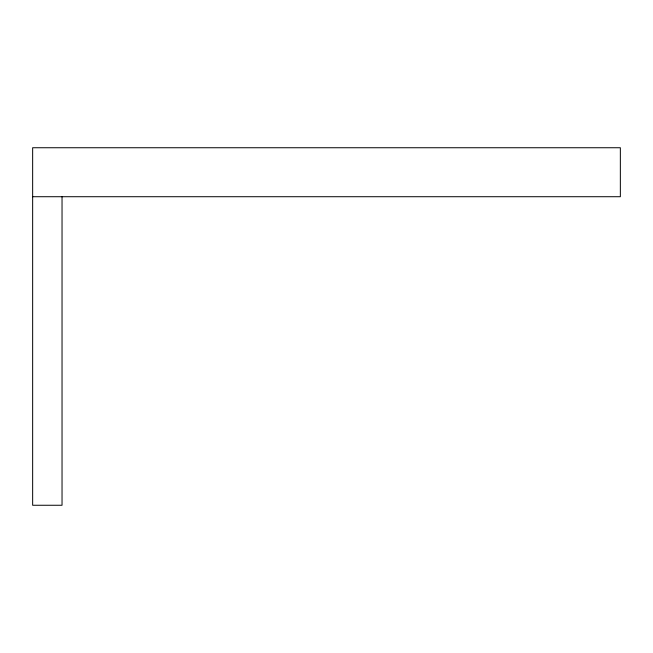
<?xml version="1.0" encoding="UTF-8"?>
<svg xmlns="http://www.w3.org/2000/svg" width="653" height="653" viewBox="0 0 653 653"><rect width="100%" height="100%" fill="white"/><g stroke="black" fill="none" stroke-linecap="round" stroke-linejoin="round"><path stroke-width="0.98" d="M32.65 196.716L620.35 196.716L620.35 147.741L32.65 147.741L32.65 505.259L62.035 505.259L62.035 196.716"/></g></svg>
